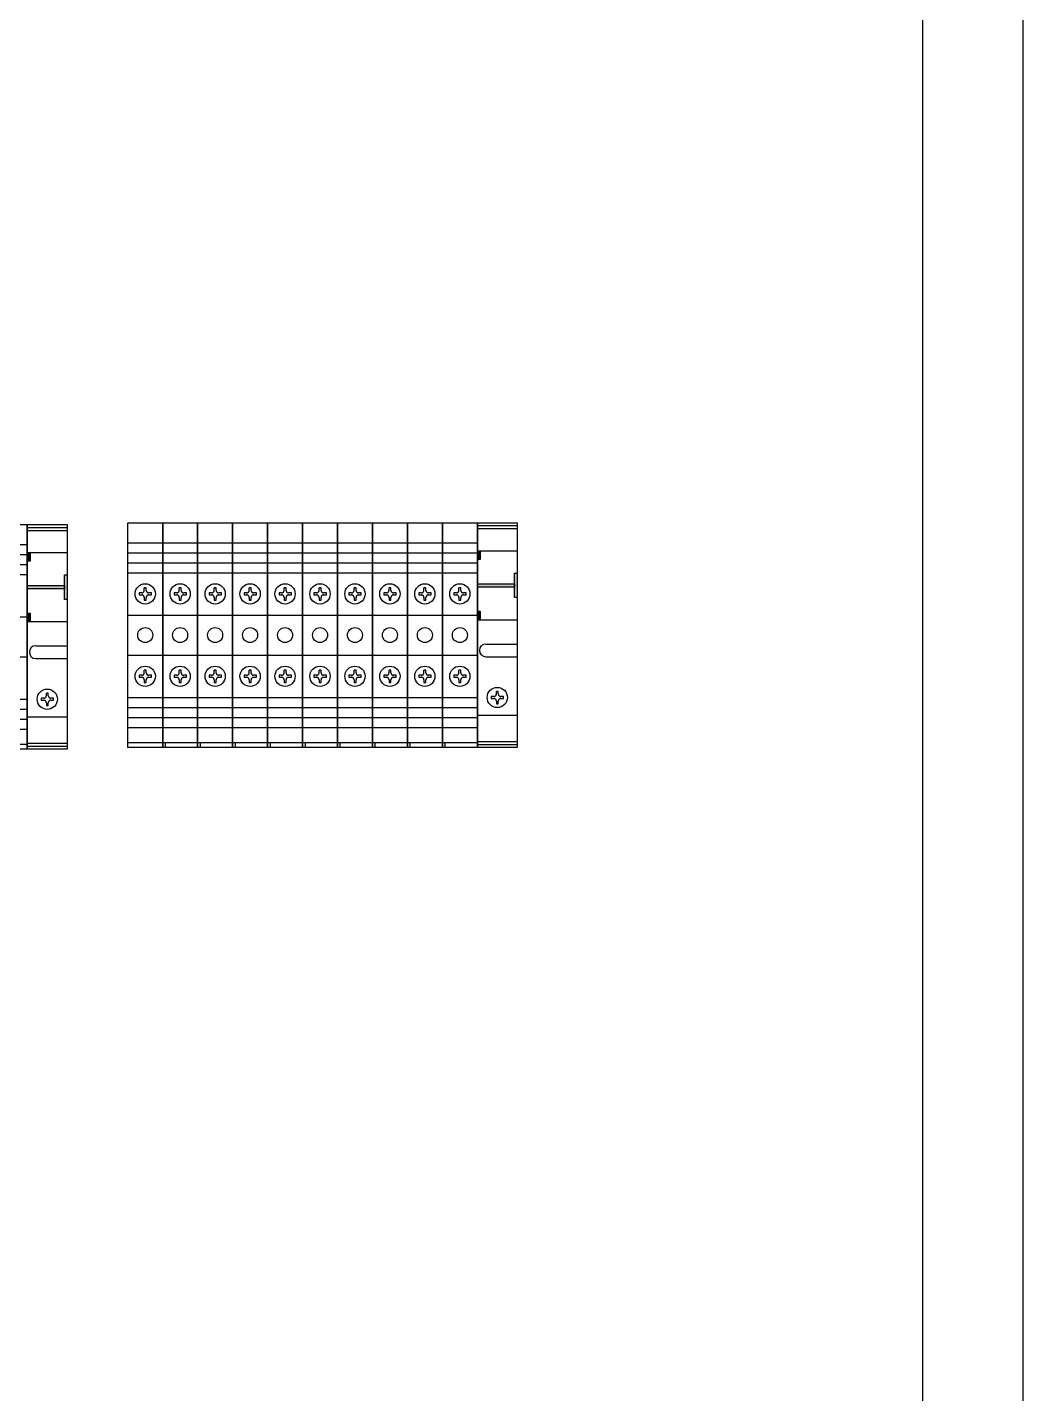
# Model space of a CAD drawing. Extents: x 395112 to 396012, y 326280 to 328480.
# Drawn here: x 395812.5 to 396011.8, y 326553.7 to 326827.4 of the extents above; entities that cross this region are included whole.
import ezdxf

# ---------------------------------------------------------------- set-up
doc = ezdxf.new("R2010")
doc.units = 0
doc.header["$MEASUREMENT"] = 0
doc.linetypes.add('ACAD_ISO02W100', pattern=[15, 12, -3])
doc.linetypes.add('DASHED', pattern=[0.75, 0.5, -0.25])
for name, color, linetype in [('Layer1', 7, 'Continuous'), ('布置图', 30, 'Continuous'), ('文字', 3, 'Continuous')]:
    doc.layers.add(name, color=color, linetype=linetype)

# ---------------------------------------------------------------- blocks, each defined once
blk = doc.blocks.new('10204914626f7f9a23-168c-472e-a708-12e0a21768e4')
for points in [[(4.87, -151.77), (4.87, -151.17), (3.12, -151.17), (3.12, -151.77)], [(9.73, -158.62), (10.39, -158.62), (10.39, -151.17), (9.73, -151.17)], [(15.25, -151.17), (15.25, -151.77), (17, -151.77), (17, -151.17)], [(7.61, -158.62), (7.61, -159.17), (12.51, -159.17), (12.51, -158.62)]]:
    blk.add_hatch(color=7).paths.add_polyline_path(points)
at = {"color": 3}
for p, q in [((-21.39, -144.17), (-21.39, -151.17)), ((-18.39, -144.17), (-18.39, -151.17)), ((-16.39, -144.17), (-16.39, -151.17)), ((-14.39, -144.17), (-14.39, -151.17)), ((-12.39, -144.17), (-12.39, -151.17)), ((-3.89, -144.17), (-3.89, -151.17)), ((4.11, -144.17), (4.11, -151.17)), ((12.61, -144.17), (12.61, -151.17)), ((14.61, -144.17), (14.61, -151.17)), ((16.61, -144.17), (16.61, -151.17)), ((18.61, -144.17), (18.61, -151.17))]:
    blk.add_line(p, q, dxfattribs=at)
at = {"color": 0}
for p, q in [((-21.8, -151.17), (-21.8, -159.17)), ((-21.21, -151.17), (-21.21, -159.17)), ((-15.91, -151.17), (-15.91, -159.17)), ((-4.25, -152.87), (-4.25, -159.17)), ((-1.68, -152.87), (-1.68, -159.17)), ((21.43, -151.17), (21.43, -159.17)), ((22.03, -151.17), (22.03, -159.17))]:
    blk.add_line(p, q, dxfattribs=at)
at = {"color": 3, "elevation": 0}
blk.add_lwpolyline([(22.61, -144.17), (22.61, -151.17), (-22.39, -151.17), (-22.39, -144.17)], close=True, dxfattribs=at)
at = {"color": 0, "elevation": 0}
for points in [[(22.61, -151.17), (22.61, -159.17), (-22.39, -159.17), (-22.39, -151.17)], [(17, -151.17), (17, -159.17), (3.12, -159.17), (3.12, -151.17)], [(4.87, -151.17), (4.87, -151.77), (3.12, -151.77), (3.12, -151.17)], [(10.39, -151.17), (10.39, -158.62), (9.73, -158.62), (9.73, -151.17)], [(17, -151.17), (17, -151.77), (15.25, -151.77), (15.25, -151.17)], [(12.51, -158.62), (12.51, -159.17), (7.61, -159.17), (7.61, -158.62)]]:
    blk.add_lwpolyline(points, close=True, dxfattribs=at)
at = {"color": 0}
blk.add_arc((-2.96, -152.87), 1.28, 0, 180, dxfattribs=at)
at = {"layer": 'Layer1', "color": 7, "lineweight": -3, "ltscale": 50}
blk.add_circle((-12.39, -155.17), 2.03, dxfattribs=at)
at = {"layer": '文字', "color": 7, "linetype": 'ACAD_ISO02W100'}
for p, q in [((-13.1, -154.98), (-13.64, -154.98)), ((-13.64, -154.98), (-13.64, -155.37)), ((-13.64, -155.37), (-13.1, -155.37)), ((-12.59, -153.96), (-12.59, -154.47)), ((-12.19, -153.96), (-12.59, -153.96)), ((-12.59, -155.88), (-12.59, -156.44)), ((-12.19, -154.47), (-12.19, -153.96)), ((-12.19, -156.44), (-12.19, -155.88)), ((-11.68, -154.98), (-11.17, -154.98)), ((-11.68, -155.37), (-11.17, -155.37)), ((-11.17, -155.37), (-11.17, -154.98)), ((-12.59, -156.44), (-12.19, -156.44))]:
    blk.add_line(p, q, dxfattribs=at)
for centre, start, end in [((-13.1, -154.47), 270, 0), ((-13.1, -155.88), 0, 90), ((-11.68, -154.47), 180, 270), ((-11.68, -155.88), 90, 180)]:
    blk.add_arc(centre, 0.509, start, end, dxfattribs=at)

msp = doc.modelspace()

# ---------------------------------------------------------------- hatches: boundary and pattern name
for points in [[(395902.6, 326720.78), (395903.2, 326720.78), (395903.2, 326722.53), (395902.6, 326722.53)], [(395910.05, 326715.26), (395910.05, 326715.92), (395902.6, 326715.92), (395902.6, 326715.26)], [(395910.05, 326713.14), (395910.6, 326713.14), (395910.6, 326718.04), (395910.05, 326718.04)], [(395903.2, 326710.4), (395902.6, 326710.4), (395902.6, 326708.65), (395903.2, 326708.65)]]:
    msp.add_hatch(color=7).paths.add_polyline_path(points)

# ---------------------------------------------------------------- linework, layer by layer
at = {"color": 0}
for p, q in [((395902.6, 326727.56), (395910.6, 326727.56)), ((395902.6, 326726.96), (395910.6, 326726.96)), ((395904.3, 326703.85), (395910.6, 326703.85)), ((395904.3, 326701.28), (395910.6, 326701.28)), ((395902.6, 326689.62), (395910.6, 326689.62)), ((395902.6, 326684.32), (395910.6, 326684.32)), ((395902.6, 326683.73), (395910.6, 326683.73))]:
    msp.add_line(p, q, dxfattribs=at)
at = {"color": 1}
for p, q in [((395832.58, 326724.14), (395839.58, 326724.14)), ((395867.59, 326724.14), (395874.59, 326724.14)), ((395832.58, 326722.14), (395839.58, 326722.14)), ((395867.59, 326722.14), (395874.59, 326722.14)), ((395832.58, 326720.14), (395839.58, 326720.14)), ((395867.59, 326720.14), (395874.59, 326720.14)), ((395832.58, 326718.14), (395839.58, 326718.14)), ((395867.59, 326718.14), (395874.59, 326718.14)), ((395832.58, 326709.64), (395839.58, 326709.64)), ((395867.59, 326709.64), (395874.59, 326709.64)), ((395832.58, 326701.64), (395839.58, 326701.64)), ((395867.59, 326701.64), (395874.59, 326701.64)), ((395832.58, 326693.14), (395839.58, 326693.14)), ((395832.58, 326691.14), (395839.58, 326691.14)), ((395867.59, 326693.14), (395874.59, 326693.14)), ((395867.59, 326691.14), (395874.59, 326691.14)), ((395832.58, 326689.14), (395839.58, 326689.14)), ((395867.59, 326689.14), (395874.59, 326689.14)), ((395832.58, 326687.14), (395839.58, 326687.14)), ((395867.59, 326687.14), (395874.59, 326687.14)), ((395832.58, 326684.14), (395839.58, 326684.14)), ((395867.59, 326684.14), (395874.59, 326684.14)), ((395868.09, 326684.14), (395868.09, 326683.14))]:
    msp.add_line(p, q, dxfattribs=at)
at = {"color": 7}
for p, q in [((395839.58, 326724.14), (395846.58, 326724.14)), ((395853.59, 326724.14), (395860.59, 326724.14)), ((395874.59, 326724.14), (395881.59, 326724.14)), ((395888.59, 326724.14), (395895.59, 326724.14)), ((395839.58, 326722.14), (395846.58, 326722.14)), ((395853.59, 326722.14), (395860.59, 326722.14)), ((395874.59, 326722.14), (395881.59, 326722.14)), ((395888.59, 326722.14), (395895.59, 326722.14)), ((395839.58, 326720.14), (395846.58, 326720.14)), ((395853.59, 326720.14), (395860.59, 326720.14)), ((395874.59, 326720.14), (395881.59, 326720.14)), ((395888.59, 326720.14), (395895.59, 326720.14)), ((395839.58, 326718.14), (395846.58, 326718.14)), ((395853.59, 326718.14), (395860.59, 326718.14)), ((395874.59, 326718.14), (395881.59, 326718.14)), ((395888.59, 326718.14), (395895.59, 326718.14)), ((395839.58, 326709.64), (395846.58, 326709.64)), ((395853.59, 326709.64), (395860.59, 326709.64)), ((395874.59, 326709.64), (395881.59, 326709.64)), ((395888.59, 326709.64), (395895.59, 326709.64)), ((395839.58, 326701.64), (395846.58, 326701.64)), ((395853.59, 326701.64), (395860.59, 326701.64)), ((395874.59, 326701.64), (395881.59, 326701.64)), ((395888.59, 326701.64), (395895.59, 326701.64)), ((395839.58, 326693.14), (395846.58, 326693.14)), ((395839.58, 326691.14), (395846.58, 326691.14)), ((395853.59, 326693.14), (395860.59, 326693.14)), ((395853.59, 326691.14), (395860.59, 326691.14)), ((395874.59, 326693.14), (395881.59, 326693.14)), ((395874.59, 326691.14), (395881.59, 326691.14)), ((395888.59, 326693.14), (395895.59, 326693.14)), ((395888.59, 326691.14), (395895.59, 326691.14)), ((395839.58, 326689.14), (395846.58, 326689.14)), ((395853.59, 326689.14), (395860.59, 326689.14)), ((395874.59, 326689.14), (395881.59, 326689.14)), ((395888.59, 326689.14), (395895.59, 326689.14)), ((395839.58, 326687.14), (395846.58, 326687.14)), ((395853.59, 326687.14), (395860.59, 326687.14)), ((395874.59, 326687.14), (395881.59, 326687.14)), ((395888.59, 326687.14), (395895.59, 326687.14)), ((395839.58, 326684.14), (395846.58, 326684.14)), ((395840.08, 326684.14), (395840.08, 326683.14)), ((395853.59, 326684.14), (395860.59, 326684.14)), ((395854.09, 326684.14), (395854.09, 326683.14)), ((395874.59, 326684.14), (395881.59, 326684.14)), ((395875.09, 326684.14), (395875.09, 326683.14)), ((395888.59, 326684.14), (395895.59, 326684.14)), ((395889.09, 326684.14), (395889.09, 326683.14))]:
    msp.add_line(p, q, dxfattribs=at)
at = {"color": 4}
for p, q in [((395846.58, 326724.14), (395853.59, 326724.14)), ((395881.59, 326724.14), (395888.59, 326724.14)), ((395846.58, 326722.14), (395853.59, 326722.14)), ((395881.59, 326722.14), (395888.59, 326722.14)), ((395846.58, 326720.14), (395853.59, 326720.14)), ((395881.59, 326720.14), (395888.59, 326720.14)), ((395846.58, 326718.14), (395853.59, 326718.14)), ((395881.59, 326718.14), (395888.59, 326718.14)), ((395846.58, 326709.64), (395853.59, 326709.64)), ((395881.59, 326709.64), (395888.59, 326709.64)), ((395846.58, 326701.64), (395853.59, 326701.64)), ((395881.59, 326701.64), (395888.59, 326701.64)), ((395846.58, 326693.14), (395853.59, 326693.14)), ((395846.58, 326691.14), (395853.59, 326691.14)), ((395881.59, 326693.14), (395888.59, 326693.14)), ((395881.59, 326691.14), (395888.59, 326691.14)), ((395846.58, 326689.14), (395853.59, 326689.14)), ((395881.59, 326689.14), (395888.59, 326689.14)), ((395846.58, 326687.14), (395853.59, 326687.14)), ((395881.59, 326687.14), (395888.59, 326687.14)), ((395846.58, 326684.14), (395853.59, 326684.14)), ((395847.08, 326684.14), (395847.08, 326683.14)), ((395881.59, 326684.14), (395888.59, 326684.14)), ((395882.09, 326684.14), (395882.09, 326683.14))]:
    msp.add_line(p, q, dxfattribs=at)
at = {"color": 3}
for p, q in [((395860.59, 326724.14), (395867.59, 326724.14)), ((395895.59, 326724.14), (395902.6, 326724.14)), ((395860.59, 326722.14), (395867.59, 326722.14)), ((395895.59, 326722.14), (395902.6, 326722.14)), ((395860.59, 326720.14), (395867.59, 326720.14)), ((395895.59, 326720.14), (395902.6, 326720.14)), ((395860.59, 326718.14), (395867.59, 326718.14)), ((395895.59, 326718.14), (395902.6, 326718.14)), ((395860.59, 326709.64), (395867.59, 326709.64)), ((395895.59, 326709.64), (395902.6, 326709.64)), ((395860.59, 326701.64), (395867.59, 326701.64)), ((395895.59, 326701.64), (395902.6, 326701.64)), ((395860.59, 326693.14), (395867.59, 326693.14)), ((395860.59, 326691.14), (395867.59, 326691.14)), ((395895.59, 326693.14), (395902.6, 326693.14)), ((395895.59, 326691.14), (395902.6, 326691.14)), ((395860.59, 326689.14), (395867.59, 326689.14)), ((395895.59, 326689.14), (395902.6, 326689.14)), ((395860.59, 326687.14), (395867.59, 326687.14)), ((395895.59, 326687.14), (395902.6, 326687.14)), ((395860.59, 326684.14), (395867.59, 326684.14)), ((395861.09, 326684.14), (395861.09, 326683.14)), ((395895.59, 326684.14), (395902.6, 326684.14)), ((395896.09, 326684.14), (395896.09, 326683.14))]:
    msp.add_line(p, q, dxfattribs=at)
at = {"color": 2}
msp.add_lwpolyline([(395991.82, 328480.01), (396011.82, 328480.01), (396011.82, 326280.01), (395991.82, 326280.01)], close=True, dxfattribs=at)
at = {"color": 1}
for points in [[(395832.58, 326728.14), (395839.58, 326728.14), (395839.58, 326683.14), (395832.58, 326683.14)], [(395867.59, 326728.14), (395874.59, 326728.14), (395874.59, 326683.14), (395867.59, 326683.14)]]:
    msp.add_lwpolyline(points, close=True, dxfattribs=at)
at = {"color": 7}
for points in [[(395839.58, 326728.14), (395846.58, 326728.14), (395846.58, 326683.14), (395839.58, 326683.14)], [(395853.59, 326728.14), (395860.59, 326728.14), (395860.59, 326683.14), (395853.59, 326683.14)], [(395874.59, 326728.14), (395881.59, 326728.14), (395881.59, 326683.14), (395874.59, 326683.14)], [(395888.59, 326728.14), (395895.59, 326728.14), (395895.59, 326683.14), (395888.59, 326683.14)]]:
    msp.add_lwpolyline(points, close=True, dxfattribs=at)
at = {"color": 4}
for points in [[(395846.58, 326728.14), (395853.59, 326728.14), (395853.59, 326683.14), (395846.58, 326683.14)], [(395881.59, 326728.14), (395888.59, 326728.14), (395888.59, 326683.14), (395881.59, 326683.14)]]:
    msp.add_lwpolyline(points, close=True, dxfattribs=at)
at = {"color": 3}
for points in [[(395860.59, 326728.14), (395867.59, 326728.14), (395867.59, 326683.14), (395860.59, 326683.14)], [(395895.59, 326728.14), (395902.6, 326728.14), (395902.6, 326683.14), (395895.59, 326683.14)]]:
    msp.add_lwpolyline(points, close=True, dxfattribs=at)
at = {"color": 0}
for points in [[(395902.6, 326728.14), (395910.6, 326728.14), (395910.6, 326683.14), (395902.6, 326683.14)], [(395902.6, 326722.53), (395910.6, 326722.53), (395910.6, 326708.65), (395902.6, 326708.65)], [(395902.6, 326722.53), (395903.2, 326722.53), (395903.2, 326720.78), (395902.6, 326720.78)], [(395902.6, 326715.92), (395910.05, 326715.92), (395910.05, 326715.26), (395902.6, 326715.26)], [(395910.05, 326718.04), (395910.6, 326718.04), (395910.6, 326713.14), (395910.05, 326713.14)], [(395902.6, 326710.4), (395903.2, 326710.4), (395903.2, 326708.65), (395902.6, 326708.65)]]:
    msp.add_lwpolyline(points, close=True, dxfattribs=at)
at = {"color": 1}
for centre in [(395836.08, 326705.64), (395871.09, 326705.64)]:
    msp.add_circle(centre, 1.5, dxfattribs=at)
at = {"color": 7}
for centre in [(395843.08, 326705.64), (395857.09, 326705.64), (395878.09, 326705.64), (395892.09, 326705.64)]:
    msp.add_circle(centre, 1.5, dxfattribs=at)
at = {"color": 4}
for centre in [(395850.09, 326705.64), (395885.09, 326705.64)]:
    msp.add_circle(centre, 1.5, dxfattribs=at)
at = {"color": 3}
for centre in [(395864.09, 326705.64), (395899.1, 326705.64)]:
    msp.add_circle(centre, 1.5, dxfattribs=at)
at = {"color": 0}
msp.add_arc((395904.3, 326702.57), 1.28, 90, 270, dxfattribs=at)
at = {"layer": 'Layer1', "color": 1, "lineweight": -3, "ltscale": 50}
for centre in [(395836.08, 326713.89), (395871.09, 326713.89), (395836.08, 326697.39), (395871.09, 326697.39)]:
    msp.add_circle(centre, 2.03, dxfattribs=at)
at = {"layer": 'Layer1', "color": 7, "lineweight": -3, "ltscale": 50}
for centre in [(395843.08, 326713.89), (395857.09, 326713.89), (395878.09, 326713.89), (395892.09, 326713.89), (395843.08, 326697.39), (395857.09, 326697.39), (395878.09, 326697.39), (395892.09, 326697.39), (395906.6, 326693.14)]:
    msp.add_circle(centre, 2.03, dxfattribs=at)
at = {"layer": 'Layer1', "color": 4, "lineweight": -3, "ltscale": 50}
for centre in [(395850.09, 326713.89), (395885.09, 326713.89), (395850.09, 326697.39), (395885.09, 326697.39)]:
    msp.add_circle(centre, 2.03, dxfattribs=at)
at = {"layer": 'Layer1', "color": 3, "lineweight": -3, "ltscale": 50}
for centre in [(395864.09, 326713.89), (395899.1, 326713.89), (395864.09, 326697.39), (395899.1, 326697.39)]:
    msp.add_circle(centre, 2.03, dxfattribs=at)
at = {"layer": '布置图', "linetype": 'DASHED'}
msp.add_lwpolyline([(395111.82, 328480.01), (396011.82, 328480.01), (396011.82, 326280.01), (395111.82, 326280.01)], close=True, dxfattribs=at)
at = {"layer": '文字', "color": 1, "linetype": 'ACAD_ISO02W100'}
for p, q in [((395835.39, 326714.09), (395834.88, 326714.09)), ((395834.88, 326714.09), (395834.88, 326713.69)), ((395834.88, 326713.69), (395835.39, 326713.69)), ((395836.29, 326715.11), (395835.9, 326715.11)), ((395835.9, 326714.6), (395835.9, 326715.11)), ((395835.9, 326713.18), (395835.9, 326712.64)), ((395836.29, 326714.6), (395836.29, 326715.11)), ((395836.29, 326712.64), (395836.29, 326713.18)), ((395837.35, 326714.09), (395836.8, 326714.09)), ((395836.8, 326713.69), (395837.35, 326713.69)), ((395837.35, 326713.69), (395837.35, 326714.09)), ((395870.39, 326714.09), (395869.88, 326714.09)), ((395869.88, 326714.09), (395869.88, 326713.69)), ((395869.88, 326713.69), (395870.39, 326713.69)), ((395871.3, 326715.11), (395870.9, 326715.11)), ((395870.9, 326714.6), (395870.9, 326715.11)), ((395870.9, 326713.18), (395870.9, 326712.64)), ((395871.3, 326714.6), (395871.3, 326715.11)), ((395871.3, 326712.64), (395871.3, 326713.18)), ((395872.36, 326714.09), (395871.81, 326714.09)), ((395871.81, 326713.69), (395872.36, 326713.69)), ((395872.36, 326713.69), (395872.36, 326714.09)), ((395835.9, 326712.64), (395836.29, 326712.64)), ((395870.9, 326712.64), (395871.3, 326712.64)), ((395835.39, 326697.59), (395834.88, 326697.59)), ((395834.88, 326697.59), (395834.88, 326697.19)), ((395834.88, 326697.19), (395835.39, 326697.19)), ((395836.29, 326698.61), (395835.9, 326698.61)), ((395835.9, 326698.1), (395835.9, 326698.61)), ((395835.9, 326696.68), (395835.9, 326696.14)), ((395836.29, 326698.1), (395836.29, 326698.61)), ((395836.29, 326696.14), (395836.29, 326696.68)), ((395837.35, 326697.59), (395836.8, 326697.59)), ((395836.8, 326697.19), (395837.35, 326697.19)), ((395837.35, 326697.19), (395837.35, 326697.59)), ((395870.39, 326697.59), (395869.88, 326697.59)), ((395869.88, 326697.59), (395869.88, 326697.19)), ((395869.88, 326697.19), (395870.39, 326697.19)), ((395871.3, 326698.61), (395870.9, 326698.61)), ((395870.9, 326698.1), (395870.9, 326698.61)), ((395870.9, 326696.68), (395870.9, 326696.14)), ((395871.3, 326698.1), (395871.3, 326698.61)), ((395871.3, 326696.14), (395871.3, 326696.68)), ((395872.36, 326697.59), (395871.81, 326697.59)), ((395871.81, 326697.19), (395872.36, 326697.19)), ((395872.36, 326697.19), (395872.36, 326697.59)), ((395835.9, 326696.14), (395836.29, 326696.14)), ((395870.9, 326696.14), (395871.3, 326696.14))]:
    msp.add_line(p, q, dxfattribs=at)
at = {"layer": '文字', "color": 7, "linetype": 'ACAD_ISO02W100'}
for p, q in [((395842.39, 326714.09), (395841.88, 326714.09)), ((395841.88, 326714.09), (395841.88, 326713.69)), ((395841.88, 326713.69), (395842.39, 326713.69)), ((395843.29, 326715.11), (395842.9, 326715.11)), ((395842.9, 326714.6), (395842.9, 326715.11)), ((395842.9, 326713.18), (395842.9, 326712.64)), ((395843.29, 326714.6), (395843.29, 326715.11)), ((395843.29, 326712.64), (395843.29, 326713.18)), ((395844.35, 326714.09), (395843.8, 326714.09)), ((395843.8, 326713.69), (395844.35, 326713.69)), ((395844.35, 326713.69), (395844.35, 326714.09)), ((395856.39, 326714.09), (395855.88, 326714.09)), ((395855.88, 326714.09), (395855.88, 326713.69)), ((395855.88, 326713.69), (395856.39, 326713.69)), ((395857.29, 326715.11), (395856.9, 326715.11)), ((395856.9, 326714.6), (395856.9, 326715.11)), ((395856.9, 326713.18), (395856.9, 326712.64)), ((395857.29, 326714.6), (395857.29, 326715.11)), ((395857.29, 326712.64), (395857.29, 326713.18)), ((395858.35, 326714.09), (395857.8, 326714.09)), ((395857.8, 326713.69), (395858.35, 326713.69)), ((395858.35, 326713.69), (395858.35, 326714.09)), ((395877.4, 326714.09), (395876.89, 326714.09)), ((395876.89, 326714.09), (395876.89, 326713.69)), ((395876.89, 326713.69), (395877.4, 326713.69)), ((395878.3, 326715.11), (395877.9, 326715.11)), ((395877.9, 326714.6), (395877.9, 326715.11)), ((395877.9, 326713.18), (395877.9, 326712.64)), ((395878.3, 326714.6), (395878.3, 326715.11)), ((395878.3, 326712.64), (395878.3, 326713.18)), ((395879.36, 326714.09), (395878.81, 326714.09)), ((395878.81, 326713.69), (395879.36, 326713.69)), ((395879.36, 326713.69), (395879.36, 326714.09)), ((395891.4, 326714.09), (395890.89, 326714.09)), ((395890.89, 326714.09), (395890.89, 326713.69)), ((395890.89, 326713.69), (395891.4, 326713.69)), ((395892.3, 326715.11), (395891.91, 326715.11)), ((395891.91, 326714.6), (395891.91, 326715.11)), ((395891.91, 326713.18), (395891.91, 326712.64)), ((395892.3, 326714.6), (395892.3, 326715.11)), ((395892.3, 326712.64), (395892.3, 326713.18)), ((395893.36, 326714.09), (395892.81, 326714.09)), ((395892.81, 326713.69), (395893.36, 326713.69)), ((395893.36, 326713.69), (395893.36, 326714.09)), ((395842.9, 326712.64), (395843.29, 326712.64)), ((395856.9, 326712.64), (395857.29, 326712.64)), ((395877.9, 326712.64), (395878.3, 326712.64)), ((395891.91, 326712.64), (395892.3, 326712.64)), ((395842.39, 326697.59), (395841.88, 326697.59)), ((395841.88, 326697.59), (395841.88, 326697.19)), ((395841.88, 326697.19), (395842.39, 326697.19)), ((395843.29, 326698.61), (395842.9, 326698.61)), ((395842.9, 326698.1), (395842.9, 326698.61)), ((395842.9, 326696.68), (395842.9, 326696.14)), ((395843.29, 326698.1), (395843.29, 326698.61)), ((395843.29, 326696.14), (395843.29, 326696.68)), ((395844.35, 326697.59), (395843.8, 326697.59)), ((395843.8, 326697.19), (395844.35, 326697.19)), ((395844.35, 326697.19), (395844.35, 326697.59)), ((395856.39, 326697.59), (395855.88, 326697.59)), ((395855.88, 326697.59), (395855.88, 326697.19)), ((395855.88, 326697.19), (395856.39, 326697.19)), ((395857.29, 326698.61), (395856.9, 326698.61)), ((395856.9, 326698.1), (395856.9, 326698.61)), ((395856.9, 326696.68), (395856.9, 326696.14)), ((395857.29, 326698.1), (395857.29, 326698.61)), ((395857.29, 326696.14), (395857.29, 326696.68)), ((395858.35, 326697.59), (395857.8, 326697.59)), ((395857.8, 326697.19), (395858.35, 326697.19)), ((395858.35, 326697.19), (395858.35, 326697.59)), ((395877.4, 326697.59), (395876.89, 326697.59)), ((395876.89, 326697.59), (395876.89, 326697.19)), ((395876.89, 326697.19), (395877.4, 326697.19)), ((395878.3, 326698.61), (395877.9, 326698.61)), ((395877.9, 326698.1), (395877.9, 326698.61)), ((395877.9, 326696.68), (395877.9, 326696.14)), ((395878.3, 326698.1), (395878.3, 326698.61)), ((395878.3, 326696.14), (395878.3, 326696.68)), ((395879.36, 326697.59), (395878.81, 326697.59)), ((395878.81, 326697.19), (395879.36, 326697.19)), ((395879.36, 326697.19), (395879.36, 326697.59)), ((395891.4, 326697.59), (395890.89, 326697.59)), ((395890.89, 326697.59), (395890.89, 326697.19)), ((395890.89, 326697.19), (395891.4, 326697.19)), ((395892.3, 326698.61), (395891.91, 326698.61)), ((395891.91, 326698.1), (395891.91, 326698.61)), ((395891.91, 326696.68), (395891.91, 326696.14)), ((395892.3, 326698.1), (395892.3, 326698.61)), ((395892.3, 326696.14), (395892.3, 326696.68)), ((395893.36, 326697.59), (395892.81, 326697.59)), ((395892.81, 326697.19), (395893.36, 326697.19)), ((395893.36, 326697.19), (395893.36, 326697.59)), ((395842.9, 326696.14), (395843.29, 326696.14)), ((395856.9, 326696.14), (395857.29, 326696.14)), ((395877.9, 326696.14), (395878.3, 326696.14)), ((395891.91, 326696.14), (395892.3, 326696.14)), ((395906.8, 326694.36), (395906.41, 326694.36)), ((395906.41, 326693.85), (395906.41, 326694.36)), ((395906.8, 326693.85), (395906.8, 326694.36)), ((395905.9, 326693.34), (395905.39, 326693.34)), ((395905.39, 326693.34), (395905.39, 326692.94)), ((395905.39, 326692.94), (395905.9, 326692.94)), ((395906.41, 326692.43), (395906.41, 326691.89)), ((395906.41, 326691.89), (395906.8, 326691.89)), ((395906.8, 326691.89), (395906.8, 326692.43)), ((395907.86, 326693.34), (395907.31, 326693.34)), ((395907.31, 326692.94), (395907.86, 326692.94)), ((395907.86, 326692.94), (395907.86, 326693.34))]:
    msp.add_line(p, q, dxfattribs=at)
at = {"layer": '文字', "color": 4, "linetype": 'ACAD_ISO02W100'}
for p, q in [((395849.39, 326714.09), (395848.88, 326714.09)), ((395848.88, 326714.09), (395848.88, 326713.69)), ((395848.88, 326713.69), (395849.39, 326713.69)), ((395850.29, 326715.11), (395849.9, 326715.11)), ((395849.9, 326714.6), (395849.9, 326715.11)), ((395849.9, 326713.18), (395849.9, 326712.64)), ((395850.29, 326714.6), (395850.29, 326715.11)), ((395850.29, 326712.64), (395850.29, 326713.18)), ((395851.35, 326714.09), (395850.8, 326714.09)), ((395850.8, 326713.69), (395851.35, 326713.69)), ((395851.35, 326713.69), (395851.35, 326714.09)), ((395884.4, 326714.09), (395883.89, 326714.09)), ((395883.89, 326714.09), (395883.89, 326713.69)), ((395883.89, 326713.69), (395884.4, 326713.69)), ((395885.3, 326715.11), (395884.91, 326715.11)), ((395884.91, 326714.6), (395884.91, 326715.11)), ((395884.91, 326713.18), (395884.91, 326712.64)), ((395885.3, 326714.6), (395885.3, 326715.11)), ((395885.3, 326712.64), (395885.3, 326713.18)), ((395886.36, 326714.09), (395885.81, 326714.09)), ((395885.81, 326713.69), (395886.36, 326713.69)), ((395886.36, 326713.69), (395886.36, 326714.09)), ((395849.9, 326712.64), (395850.29, 326712.64)), ((395884.91, 326712.64), (395885.3, 326712.64)), ((395849.39, 326697.59), (395848.88, 326697.59)), ((395848.88, 326697.59), (395848.88, 326697.19)), ((395848.88, 326697.19), (395849.39, 326697.19)), ((395850.29, 326698.61), (395849.9, 326698.61)), ((395849.9, 326698.1), (395849.9, 326698.61)), ((395849.9, 326696.68), (395849.9, 326696.14)), ((395850.29, 326698.1), (395850.29, 326698.61)), ((395850.29, 326696.14), (395850.29, 326696.68)), ((395851.35, 326697.59), (395850.8, 326697.59)), ((395850.8, 326697.19), (395851.35, 326697.19)), ((395851.35, 326697.19), (395851.35, 326697.59)), ((395884.4, 326697.59), (395883.89, 326697.59)), ((395883.89, 326697.59), (395883.89, 326697.19)), ((395883.89, 326697.19), (395884.4, 326697.19)), ((395885.3, 326698.61), (395884.91, 326698.61)), ((395884.91, 326698.1), (395884.91, 326698.61)), ((395884.91, 326696.68), (395884.91, 326696.14)), ((395885.3, 326698.1), (395885.3, 326698.61)), ((395885.3, 326696.14), (395885.3, 326696.68)), ((395886.36, 326697.59), (395885.81, 326697.59)), ((395885.81, 326697.19), (395886.36, 326697.19)), ((395886.36, 326697.19), (395886.36, 326697.59)), ((395849.9, 326696.14), (395850.29, 326696.14)), ((395884.91, 326696.14), (395885.3, 326696.14))]:
    msp.add_line(p, q, dxfattribs=at)
at = {"layer": '文字', "color": 3, "linetype": 'ACAD_ISO02W100'}
for p, q in [((395863.39, 326714.09), (395862.88, 326714.09)), ((395862.88, 326714.09), (395862.88, 326713.69)), ((395862.88, 326713.69), (395863.39, 326713.69)), ((395864.3, 326715.11), (395863.9, 326715.11)), ((395863.9, 326714.6), (395863.9, 326715.11)), ((395863.9, 326713.18), (395863.9, 326712.64)), ((395864.3, 326714.6), (395864.3, 326715.11)), ((395864.3, 326712.64), (395864.3, 326713.18)), ((395865.36, 326714.09), (395864.8, 326714.09)), ((395864.8, 326713.69), (395865.36, 326713.69)), ((395865.36, 326713.69), (395865.36, 326714.09)), ((395898.4, 326714.09), (395897.89, 326714.09)), ((395897.89, 326714.09), (395897.89, 326713.69)), ((395897.89, 326713.69), (395898.4, 326713.69)), ((395899.3, 326715.11), (395898.91, 326715.11)), ((395898.91, 326714.6), (395898.91, 326715.11)), ((395898.91, 326713.18), (395898.91, 326712.64)), ((395899.3, 326714.6), (395899.3, 326715.11)), ((395899.3, 326712.64), (395899.3, 326713.18)), ((395900.36, 326714.09), (395899.81, 326714.09)), ((395899.81, 326713.69), (395900.36, 326713.69)), ((395900.36, 326713.69), (395900.36, 326714.09)), ((395863.9, 326712.64), (395864.3, 326712.64)), ((395898.91, 326712.64), (395899.3, 326712.64)), ((395863.39, 326697.59), (395862.88, 326697.59)), ((395862.88, 326697.59), (395862.88, 326697.19)), ((395862.88, 326697.19), (395863.39, 326697.19)), ((395864.3, 326698.61), (395863.9, 326698.61)), ((395863.9, 326698.1), (395863.9, 326698.61)), ((395863.9, 326696.68), (395863.9, 326696.14)), ((395864.3, 326698.1), (395864.3, 326698.61)), ((395864.3, 326696.14), (395864.3, 326696.68)), ((395865.36, 326697.59), (395864.8, 326697.59)), ((395864.8, 326697.19), (395865.36, 326697.19)), ((395865.36, 326697.19), (395865.36, 326697.59)), ((395898.4, 326697.59), (395897.89, 326697.59)), ((395897.89, 326697.59), (395897.89, 326697.19)), ((395897.89, 326697.19), (395898.4, 326697.19)), ((395899.3, 326698.61), (395898.91, 326698.61)), ((395898.91, 326698.1), (395898.91, 326698.61)), ((395898.91, 326696.68), (395898.91, 326696.14)), ((395899.3, 326698.1), (395899.3, 326698.61)), ((395899.3, 326696.14), (395899.3, 326696.68)), ((395900.36, 326697.59), (395899.81, 326697.59)), ((395899.81, 326697.19), (395900.36, 326697.19)), ((395900.36, 326697.19), (395900.36, 326697.59)), ((395863.9, 326696.14), (395864.3, 326696.14)), ((395898.91, 326696.14), (395899.3, 326696.14))]:
    msp.add_line(p, q, dxfattribs=at)
at = {"layer": '文字', "color": 1, "linetype": 'ACAD_ISO02W100'}
for centre, start, end in [((395835.39, 326714.6), 270, 0), ((395835.39, 326713.18), 0, 90), ((395836.8, 326714.6), 180, 270), ((395836.8, 326713.18), 90, 180), ((395870.39, 326714.6), 270, 0), ((395870.39, 326713.18), 0, 90), ((395871.81, 326714.6), 180, 270), ((395871.81, 326713.18), 90, 180), ((395835.39, 326698.1), 270, 0), ((395835.39, 326696.68), 0, 90), ((395836.8, 326698.1), 180, 270), ((395836.8, 326696.68), 90, 180), ((395870.39, 326698.1), 270, 0), ((395870.39, 326696.68), 0, 90), ((395871.81, 326698.1), 180, 270), ((395871.81, 326696.68), 90, 180)]:
    msp.add_arc(centre, 0.509, start, end, dxfattribs=at)
at = {"layer": '文字', "color": 7, "linetype": 'ACAD_ISO02W100'}
for centre, start, end in [((395842.39, 326714.6), 270, 0), ((395842.39, 326713.18), 0, 90), ((395843.8, 326714.6), 180, 270), ((395843.8, 326713.18), 90, 180), ((395856.39, 326714.6), 270, 0), ((395856.39, 326713.18), 0, 90), ((395857.8, 326714.6), 180, 270), ((395857.8, 326713.18), 90, 180), ((395877.4, 326714.6), 270, 0), ((395877.4, 326713.18), 0, 90), ((395878.81, 326714.6), 180, 270), ((395878.81, 326713.18), 90, 180), ((395891.4, 326714.6), 270, 0), ((395891.4, 326713.18), 0, 90), ((395892.81, 326714.6), 180, 270), ((395892.81, 326713.18), 90, 180), ((395842.39, 326698.1), 270, 0), ((395842.39, 326696.68), 0, 90), ((395843.8, 326698.1), 180, 270), ((395843.8, 326696.68), 90, 180), ((395856.39, 326698.1), 270, 0), ((395856.39, 326696.68), 0, 90), ((395857.8, 326698.1), 180, 270), ((395857.8, 326696.68), 90, 180), ((395877.4, 326698.1), 270, 0), ((395877.4, 326696.68), 0, 90), ((395878.81, 326698.1), 180, 270), ((395878.81, 326696.68), 90, 180), ((395891.4, 326698.1), 270, 0), ((395891.4, 326696.68), 0, 90), ((395892.81, 326698.1), 180, 270), ((395892.81, 326696.68), 90, 180), ((395905.9, 326693.85), 270, 0), ((395907.31, 326693.85), 180, 270), ((395905.9, 326692.43), 0, 90), ((395907.31, 326692.43), 90, 180)]:
    msp.add_arc(centre, 0.509, start, end, dxfattribs=at)
at = {"layer": '文字', "color": 4, "linetype": 'ACAD_ISO02W100'}
for centre, start, end in [((395849.39, 326714.6), 270, 0), ((395849.39, 326713.18), 0, 90), ((395850.8, 326714.6), 180, 270), ((395850.8, 326713.18), 90, 180), ((395884.4, 326714.6), 270, 0), ((395884.4, 326713.18), 0, 90), ((395885.81, 326714.6), 180, 270), ((395885.81, 326713.18), 90, 180), ((395849.39, 326698.1), 270, 0), ((395849.39, 326696.68), 0, 90), ((395850.8, 326698.1), 180, 270), ((395850.8, 326696.68), 90, 180), ((395884.4, 326698.1), 270, 0), ((395884.4, 326696.68), 0, 90), ((395885.81, 326698.1), 180, 270), ((395885.81, 326696.68), 90, 180)]:
    msp.add_arc(centre, 0.509, start, end, dxfattribs=at)
at = {"layer": '文字', "color": 3, "linetype": 'ACAD_ISO02W100'}
for centre, start, end in [((395863.39, 326714.6), 270, 0), ((395863.39, 326713.18), 0, 90), ((395864.8, 326714.6), 180, 270), ((395864.8, 326713.18), 90, 180), ((395898.4, 326714.6), 270, 0), ((395898.4, 326713.18), 0, 90), ((395899.81, 326714.6), 180, 270), ((395899.81, 326713.18), 90, 180), ((395863.39, 326698.1), 270, 0), ((395863.39, 326696.68), 0, 90), ((395864.8, 326698.1), 180, 270), ((395864.8, 326696.68), 90, 180), ((395898.4, 326698.1), 270, 0), ((395898.4, 326696.68), 0, 90), ((395899.81, 326698.1), 180, 270), ((395899.81, 326696.68), 90, 180)]:
    msp.add_arc(centre, 0.509, start, end, dxfattribs=at)

# ---------------------------------------------------------------- block references
at = {"rotation": 90}
msp.add_blockref('10204914626f7f9a23-168c-472e-a708-12e0a21768e4', (395661.3, 326705.18), dxfattribs=at)

doc.saveas('drawing.dxf')
